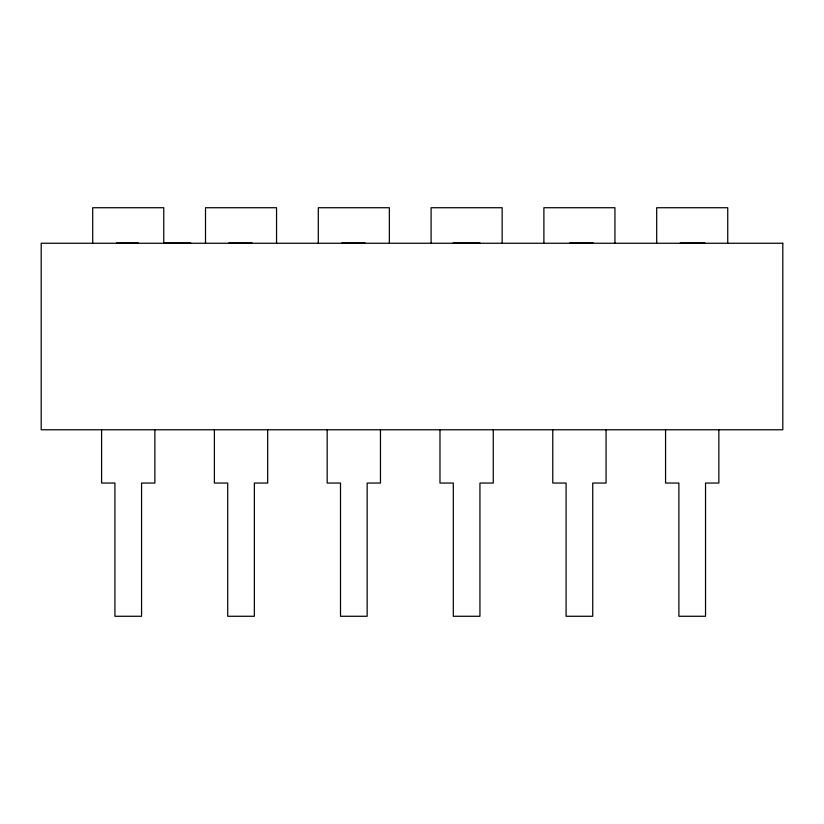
<?xml version="1.0" encoding="UTF-8"?>
<svg xmlns="http://www.w3.org/2000/svg" width="824" height="824" viewBox="0 0 824 824"><rect width="100%" height="100%" fill="white"/><g stroke="black" fill="none" stroke-linecap="round" stroke-linejoin="round"><path stroke-width="1.24" d="M116.596 243.029L138.37 243.029M163.76 243.029L190.777 243.029M228.753 243.029L252.175 243.029M341.651 243.029L365.094 243.029M453.046 243.029L479.959 243.029M569.652 243.029L593.27 243.029M680.284 243.029L704.86 243.029M727.736 243.255L727.736 207.73L656.687 207.73L656.687 243.255M718.858 429.767L718.858 483.049L705.529 483.049L705.529 616.27L678.883 616.27L678.883 483.049L665.565 483.049L665.565 429.767M614.941 243.255L614.941 207.73L543.891 207.73L543.891 243.255M606.062 429.767L606.062 483.049L592.734 483.049L592.734 616.27L566.088 616.27L566.088 483.049L552.77 483.049L552.77 429.767M502.146 243.255L502.146 207.73L431.096 207.73L431.096 243.255M493.267 429.767L493.267 483.049L479.939 483.049L479.939 616.27L453.303 616.27L453.303 483.049L439.975 483.049L439.975 429.767M389.35 243.255L389.35 207.73L318.301 207.73L318.301 243.255M380.472 429.767L380.472 483.049L367.154 483.049L367.154 616.27L340.508 616.27L340.508 483.049L327.179 483.049L327.179 429.767M276.555 243.255L276.555 207.73L205.506 207.73L205.506 243.255M267.676 429.767L267.676 483.049L254.358 483.049L254.358 616.27L227.712 616.27L227.712 483.049L214.384 483.049L214.384 429.767M163.76 243.255L163.76 207.73L92.71 207.73L92.71 243.255M154.881 429.767L154.881 483.049L141.563 483.049L141.563 616.27L114.917 616.27L114.917 483.049L101.589 483.049L101.589 429.767M782.8 243.255L41.2 243.255L41.2 429.767L782.8 429.767L782.8 243.255"/></g></svg>
